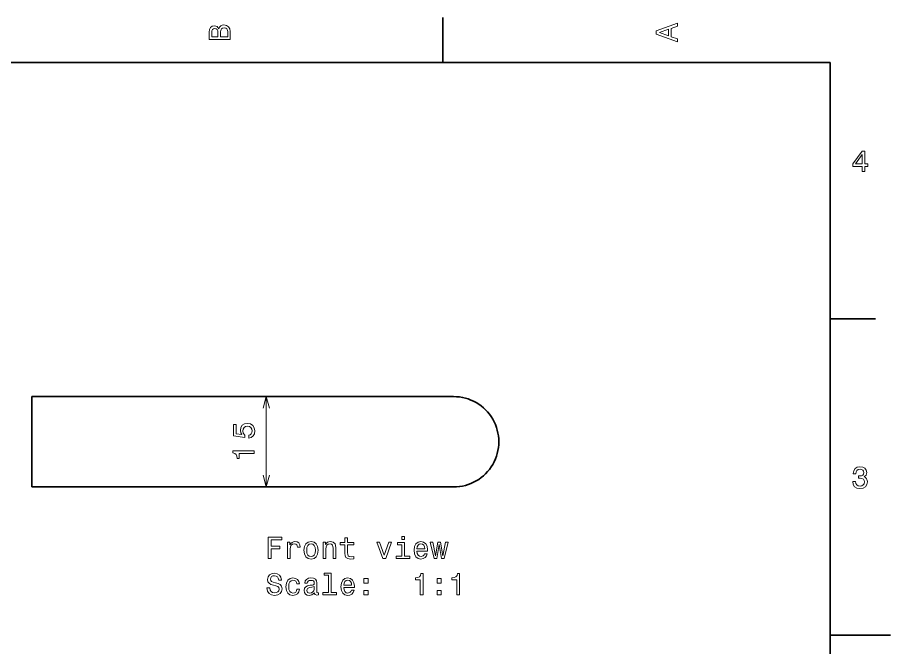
# Model space of a CAD drawing. Extents: x 0 to 297, y 0 to 210.
# Drawn here: x 152.1 to 297, y 103 to 207.5 of the extents above; entities that cross this region are included whole.
import ezdxf

# ---------------------------------------------------------------- set-up
doc = ezdxf.new("R2010")
doc.units = 0

msp = doc.modelspace()

# ---------------------------------------------------------------- linework, layer by layer
at = {"color": 7, "lineweight": 35, "ltscale": 0.1875}
for p, q in [((222.699997, 200), (222.699997, 207.5)), ((287, 157.5), (294.5, 157.5))]:
    msp.add_line(p, q, dxfattribs=at)
at = {"color": 7, "lineweight": 35}
for p, q in [((287, 200), (10, 200)), ((287, 10), (287, 200)), ((154.495438, 144.593384), (224.495438, 144.593384)), ((154.495438, 129.593384), (224.495438, 129.593384))]:
    msp.add_line(p, q, dxfattribs=at)
at = {"color": 7, "lineweight": 35, "ltscale": 0.375}
msp.add_line((154.495438, 129.593384), (154.495438, 144.593384), dxfattribs=at)
at = {"color": 7, "lineweight": 13, "ltscale": 0.375}
msp.add_line((193.395782, 129.593384), (193.395782, 144.593384), dxfattribs=at)
at = {"color": 7, "lineweight": 35, "ltscale": 0.25}
msp.add_line((287, 105), (297, 105), dxfattribs=at)
at = {"color": 7, "lineweight": 13}
for points in [[(185.542007, 205.630417), (185.249496, 205.983429), (185.052811, 206.074219), (184.81073, 206.104477), (184.432495, 206.03891), (184.160156, 205.842224), (183.993729, 205.524506), (183.933212, 205.080704), (183.933212, 203.835022), (187.433212, 203.835022), (187.433212, 205.151306), (187.36261, 205.620331), (187.155838, 205.968307), (186.828018, 206.185165), (186.384216, 206.260818), (186.08667, 206.215424), (185.839554, 206.094391), (185.65799, 205.897705)], [(187.014618, 205.095825), (187.014618, 204.298996), (185.809296, 204.298996), (185.809296, 205.050446), (185.844589, 205.368164), (185.9505, 205.595108), (186.132065, 205.731277), (186.394302, 205.776657), (186.671692, 205.731277), (186.863327, 205.605194), (186.979324, 205.393372)], [(261.633209, 203.466858), (261.633209, 203.930847), (260.604401, 204.298996), (260.604401, 205.695969), (261.633209, 206.064133), (261.633209, 206.538193), (258.128174, 205.257217), (258.128174, 204.742798)], [(185.385666, 204.984879), (185.385666, 204.298996), (184.351807, 204.298996), (184.351807, 205.025223), (184.382065, 205.297562), (184.472839, 205.489197), (184.629181, 205.605194), (184.86116, 205.645538), (185.093155, 205.600143), (185.254532, 205.479111), (185.355408, 205.272339)], [(260.17572, 204.460388), (258.632477, 205), (260.17572, 205.539627)], [(292.277374, 181.916794), (292.731262, 181.916794), (292.731262, 182.784225), (293.23056, 182.784225), (293.23056, 183.187683), (292.731262, 183.187683), (292.731262, 185.341141), (292.272339, 185.341141), (290.739197, 183.228027), (290.739197, 182.784225), (292.277374, 182.784225)], [(291.162842, 183.187683), (292.277374, 184.756134), (292.277374, 183.187683)], [(190.482956, 137.710678), (190.8965, 137.821625), (191.219269, 138.068741), (191.42099, 138.431854), (191.496643, 138.895828), (191.405869, 139.405197), (191.158752, 139.803619), (190.765381, 140.055771), (190.261047, 140.151596), (189.792038, 140.065857), (189.423889, 139.823792), (189.186844, 139.445541), (189.101105, 138.95636), (189.161636, 138.57811), (189.328064, 138.285599), (188.384979, 138.426819), (188.384979, 139.959961), (187.971436, 139.959961), (187.971436, 138.088913), (189.827332, 137.811539), (189.827332, 138.214996), (189.590302, 138.507507), (189.504578, 138.880707), (189.560043, 139.203476), (189.721436, 139.450592), (189.968552, 139.606934), (190.28627, 139.662399), (190.604004, 139.606934), (190.851105, 139.445541), (191.007446, 139.198425), (191.062927, 138.880707), (191.027618, 138.613419), (190.911636, 138.406647), (190.730072, 138.255341), (190.482956, 138.179688)], [(191.395782, 135.134598), (191.395782, 135.593521), (187.870575, 135.593521), (187.870575, 135.250595), (188.178207, 135.159805), (188.384979, 134.978256), (188.506012, 134.700882), (188.546356, 134.317596), (188.904419, 134.317596), (188.904419, 135.134598)], [(290.729126, 130.51622), (290.729126, 130.480911), (290.809814, 129.996765), (291.046844, 129.633652), (291.420044, 129.401657), (291.914276, 129.315933), (292.438782, 129.401657), (292.832153, 129.623566), (293.08429, 129.976593), (293.175079, 130.430481), (293.134735, 130.728027), (293.023773, 130.970108), (292.842224, 131.156708), (292.600159, 131.292877), (292.927948, 131.565216), (293.043945, 131.998932), (292.968292, 132.392303), (292.751434, 132.68985), (292.398407, 132.87645), (291.914276, 132.942017), (291.460388, 132.861313), (291.112396, 132.63942), (290.885468, 132.286392), (290.809814, 131.817368), (290.809814, 131.782074), (291.258636, 131.782074), (291.299011, 132.104828), (291.430115, 132.336823), (291.641937, 132.478027), (291.939484, 132.528473), (292.201721, 132.488113), (292.393372, 132.382217), (292.509369, 132.210739), (292.554749, 131.97876), (292.509369, 131.731628), (292.388336, 131.565216), (292.176514, 131.46434), (291.889069, 131.434082), (291.692383, 131.439133), (291.692383, 131.04071), (291.939484, 131.050797), (292.257202, 131.005417), (292.494232, 130.884369), (292.635468, 130.687683), (292.685883, 130.430481), (292.630402, 130.13797), (292.484161, 129.921112), (292.252167, 129.784943), (291.944519, 129.739563), (291.626801, 129.789993), (291.394806, 129.941284), (291.248566, 130.183365), (291.193085, 130.51622)], [(193.729584, 117.736755), (194.198608, 117.736755), (194.198608, 119.345543), (195.671234, 119.345543), (195.671234, 119.76413), (194.198608, 119.76413), (194.198608, 120.813126), (196.009125, 120.813126), (196.009125, 121.236755), (193.729584, 121.236755)], [(196.921951, 117.736755), (197.365753, 117.736755), (197.365753, 119.285027), (197.411148, 119.658226), (197.547318, 119.925514), (197.769211, 120.086899), (198.066757, 120.142372), (198.288666, 120.107071), (198.455093, 120.00621), (198.555954, 119.83474), (198.591263, 119.602753), (199.0401, 119.602753), (198.979584, 120.011253), (198.813156, 120.303757), (198.535782, 120.48027), (198.157547, 120.540787), (197.90033, 120.500443), (197.678436, 120.399582), (197.48175, 120.228111), (197.325409, 119.996124), (197.325409, 120.444969), (196.921951, 120.444969)], [(199.660431, 119.088341), (199.741119, 118.473068), (199.973099, 118.019173), (200.341263, 117.736755), (200.835495, 117.640938), (201.324692, 117.736755), (201.692841, 118.01413), (201.924835, 118.468025), (202.010574, 119.088341), (201.924835, 119.703613), (201.692841, 120.162544), (201.324692, 120.439926), (200.835495, 120.540787), (200.341263, 120.439926), (199.973099, 120.157501), (199.741119, 119.703613)], [(202.827576, 117.736755), (203.271378, 117.736755), (203.271378, 119.300156), (203.316757, 119.658226), (203.463013, 119.920471), (203.689957, 120.081856), (203.992554, 120.142372), (204.234634, 120.091942), (204.385925, 119.955772), (204.461578, 119.728828), (204.486786, 119.426239), (204.486786, 117.736755), (204.930603, 117.736755), (204.930603, 119.517014), (204.910431, 119.875084), (204.819641, 120.172638), (204.522095, 120.444969), (204.058121, 120.540787), (203.800919, 120.505486), (203.584061, 120.409668), (203.397461, 120.248283), (203.251205, 120.031425), (203.251205, 120.444969), (202.827576, 120.444969)], [(206.458694, 119.975952), (206.458694, 118.619324), (206.488953, 118.180557), (206.630157, 117.877968), (206.912582, 117.701454), (207.391693, 117.640938), (207.916183, 117.666153), (207.916183, 118.049438), (207.532898, 118.019173), (207.184921, 118.059525), (206.998322, 118.1856), (206.917633, 118.397415), (206.902496, 118.694969), (206.902496, 119.975952), (207.916183, 119.975952), (207.916183, 120.354187), (206.902496, 120.354187), (206.902496, 121.145981), (206.458694, 121.145981), (206.458694, 120.354187), (205.692123, 120.354187), (205.692123, 119.975952)], [(212.747604, 117.736755), (213.216614, 117.736755), (214.205093, 120.444969), (213.746155, 120.444969), (212.984634, 118.261253), (212.207977, 120.444969), (211.744003, 120.444969)], [(216.328293, 118.109955), (216.328293, 120.354187), (215.188522, 120.354187), (215.188522, 119.975952), (215.884491, 119.975952), (215.884491, 118.109955), (214.976715, 118.109955), (214.976715, 117.736755), (217.246155, 117.736755), (217.246155, 118.109955)], [(216.343414, 121.357796), (215.874405, 121.357796), (215.874405, 120.85347), (216.343414, 120.85347)], [(218.396011, 118.962257), (220.171234, 118.962257), (220.17627, 119.169029), (220.095581, 119.749001), (219.873688, 120.182724), (219.52066, 120.444969), (219.051636, 120.540787), (218.592697, 120.439926), (218.23967, 120.157501), (218.012726, 119.69857), (217.932037, 119.093384), (218.00769, 118.473068), (218.234634, 118.019173), (218.582611, 117.736755), (219.036499, 117.640938), (219.429871, 117.706497), (219.75264, 117.877968), (219.98967, 118.150299), (220.125839, 118.513412), (219.687073, 118.513412), (219.596298, 118.311684), (219.465179, 118.160385), (219.09198, 118.039352), (218.80452, 118.094826), (218.587662, 118.271339), (218.446442, 118.5588), (218.396011, 118.947128)], [(221.684204, 117.736755), (222.087662, 120.036469), (222.491119, 117.736755), (222.914749, 117.736755), (223.580444, 120.444969), (223.151779, 120.444969), (222.702927, 118.145256), (222.30452, 120.444969), (221.865753, 120.444969), (221.467346, 118.145256), (221.018494, 120.444969), (220.594864, 120.444969), (221.260559, 117.736755)], [(200.114319, 119.093384), (200.159698, 119.547272), (200.300919, 119.875084), (200.527863, 120.076813), (200.835495, 120.147415), (201.138092, 120.076813), (201.365036, 119.880127), (201.506241, 119.547272), (201.556671, 119.093384), (201.506241, 118.634453), (201.365036, 118.301598), (201.138092, 118.099869), (200.835495, 118.034309), (200.527863, 118.099869), (200.300919, 118.301598), (200.159698, 118.634453)], [(218.396011, 119.335457), (218.451492, 119.683441), (218.587662, 119.940643), (218.794434, 120.096985), (219.066772, 120.152458), (219.334061, 120.096985), (219.540833, 119.940643), (219.666901, 119.683441), (219.712296, 119.335457)], [(193.966614, 112.844826), (193.50769, 112.844826), (193.608551, 112.310242), (193.860718, 111.91687), (194.249039, 111.67984), (194.773529, 111.594109), (195.292984, 111.674797), (195.68132, 111.896698), (195.928436, 112.244682), (196.019211, 112.703613), (195.943558, 113.117157), (195.73175, 113.384453), (195.388809, 113.560966), (194.929871, 113.692085), (194.536499, 113.78791), (194.279297, 113.898857), (194.133041, 114.060242), (194.087662, 114.312408), (194.133041, 114.539352), (194.264175, 114.710823), (194.465897, 114.826813), (194.743271, 114.867157), (195.025696, 114.816727), (195.247604, 114.680557), (195.39386, 114.453613), (195.464462, 114.145981), (195.923386, 114.145981), (195.923386, 114.156067), (195.842697, 114.630127), (195.605667, 114.983154), (195.232468, 115.205055), (194.728149, 115.280701), (194.274261, 115.205055), (193.921234, 114.99324), (193.69429, 114.665428), (193.613586, 114.241798), (193.679153, 113.863556), (193.870804, 113.606354), (194.173386, 113.434883), (194.586929, 113.303757), (194.995438, 113.187767), (195.30307, 113.076813), (195.48967, 112.915428), (195.555237, 112.653183), (195.49472, 112.385895), (195.338379, 112.184166), (195.101349, 112.058083), (194.793701, 112.017738), (194.450775, 112.073212), (194.188522, 112.234596), (194.022095, 112.496841)], [(198.480301, 113.500443), (198.919067, 113.500443), (198.828293, 113.9039), (198.611435, 114.221626), (198.273529, 114.418312), (197.834778, 114.493958), (197.350632, 114.393097), (196.982468, 114.110672), (196.750488, 113.651741), (196.669785, 113.036469), (196.745438, 112.426239), (196.972382, 111.972343), (197.330444, 111.689926), (197.819641, 111.594109), (198.253357, 111.669754), (198.591263, 111.881569), (198.823242, 112.214424), (198.924118, 112.658226), (198.500488, 112.658226), (198.424835, 112.375809), (198.283615, 112.163986), (198.081894, 112.032867), (197.834778, 111.992523), (197.527145, 112.058083), (197.305237, 112.259811), (197.169067, 112.587624), (197.123672, 113.051598), (197.169067, 113.505486), (197.310272, 113.833298), (197.537231, 114.035027), (197.834778, 114.105629), (198.097015, 114.060242), (198.293701, 113.944252), (198.424835, 113.752609)], [(201.40033, 112.042953), (201.40033, 112.027824), (201.425552, 111.856354), (201.501205, 111.735313), (201.818924, 111.639496), (202.06604, 111.67984), (202.06604, 112.022781), (201.960129, 112.007652), (201.818924, 112.073212), (201.793701, 112.27494), (201.793701, 113.676956), (201.733185, 114.035027), (201.556671, 114.287186), (201.249039, 114.438484), (200.815323, 114.493958), (200.391693, 114.433441), (200.07901, 114.261971), (199.882324, 113.994682), (199.816757, 113.641655), (199.816757, 113.611397), (200.215179, 113.611397), (200.250488, 113.823212), (200.361435, 113.97451), (200.542984, 114.065285), (200.800186, 114.100586), (201.047318, 114.075371), (201.223831, 113.999725), (201.329727, 113.868599), (201.365036, 113.687042), (201.344864, 113.475227), (201.264175, 113.369324), (201.062439, 113.318886), (200.684204, 113.278542), (200.250488, 113.187767), (199.942841, 113.026382), (199.761292, 112.774223), (199.705811, 112.401024), (199.756241, 112.068169), (199.912582, 111.821053), (200.164749, 111.664711), (200.512726, 111.609238), (200.98175, 111.715141)], [(203.710129, 114.937767), (203.710129, 112.063126), (202.797318, 112.063126), (202.797318, 111.689926), (205.061722, 111.689926), (205.061722, 112.063126), (204.153946, 112.063126), (204.153946, 115.310966), (203.014175, 115.310966), (203.014175, 114.937767)], [(206.251923, 112.915428), (208.027145, 112.915428), (208.032181, 113.1222), (207.951492, 113.702171), (207.729584, 114.135895), (207.376556, 114.39814), (206.907547, 114.493958), (206.448608, 114.393097), (206.095581, 114.110672), (205.868637, 113.651741), (205.787949, 113.046555), (205.863586, 112.426239), (206.090546, 111.972343), (206.438522, 111.689926), (206.89241, 111.594109), (207.285782, 111.659668), (207.608551, 111.831139), (207.845581, 112.10347), (207.98175, 112.466583), (207.542984, 112.466583), (207.452209, 112.264854), (207.321091, 112.113556), (206.947891, 111.992523), (206.660431, 112.047997), (206.443558, 112.22451), (206.302353, 112.511971), (206.251923, 112.900299)], [(218.960861, 111.689926), (219.419785, 111.689926), (219.419785, 115.215141), (219.076843, 115.215141), (218.986069, 114.907509), (218.80452, 114.700729), (218.52713, 114.579697), (218.14386, 114.539352), (218.14386, 114.181282), (218.960861, 114.181282)], [(225.032898, 111.689926), (225.491837, 111.689926), (225.491837, 115.215141), (225.148895, 115.215141), (225.058121, 114.907509), (224.876556, 114.700729), (224.599182, 114.579697), (224.215897, 114.539352), (224.215897, 114.181282), (225.032898, 114.181282)], [(201.349899, 112.638054), (201.289383, 112.375809), (201.128006, 112.174072), (200.885925, 112.042953), (200.588379, 111.997566), (200.396729, 112.022781), (200.260574, 112.10347), (200.174835, 112.244682), (200.149612, 112.441368), (200.169785, 112.617882), (200.250488, 112.743958), (200.573242, 112.88517), (200.98175, 112.945686), (201.349899, 113.066727)], [(206.251923, 113.288628), (206.307404, 113.636612), (206.443558, 113.893814), (206.65033, 114.050156), (206.922668, 114.105629), (207.189957, 114.050156), (207.396729, 113.893814), (207.522812, 113.636612), (207.568207, 113.288628)], [(209.595581, 113.646698), (210.29155, 113.646698), (210.29155, 114.39814), (209.595581, 114.39814)], [(221.73967, 113.646698), (222.435638, 113.646698), (222.435638, 114.39814), (221.73967, 114.39814)], [(209.595581, 111.689926), (210.29155, 111.689926), (210.29155, 112.441368), (209.595581, 112.441368)], [(221.73967, 111.689926), (222.435638, 111.689926), (222.435638, 112.441368), (221.73967, 112.441368)]]:
    msp.add_lwpolyline(points, close=True, dxfattribs=at)
for points in [[(193.913422, 142.66153), (193.395782, 144.593384), (192.878143, 142.66153)], [(192.878143, 131.525238), (193.395782, 129.593384), (193.913422, 131.525238)]]:
    msp.add_lwpolyline(points, dxfattribs=at)
at = {"color": 7, "lineweight": 35}
msp.add_arc((224.495438, 137.093384), 7.5, 269.999997, 90.000003, dxfattribs=at)

doc.saveas('drawing.dxf')
